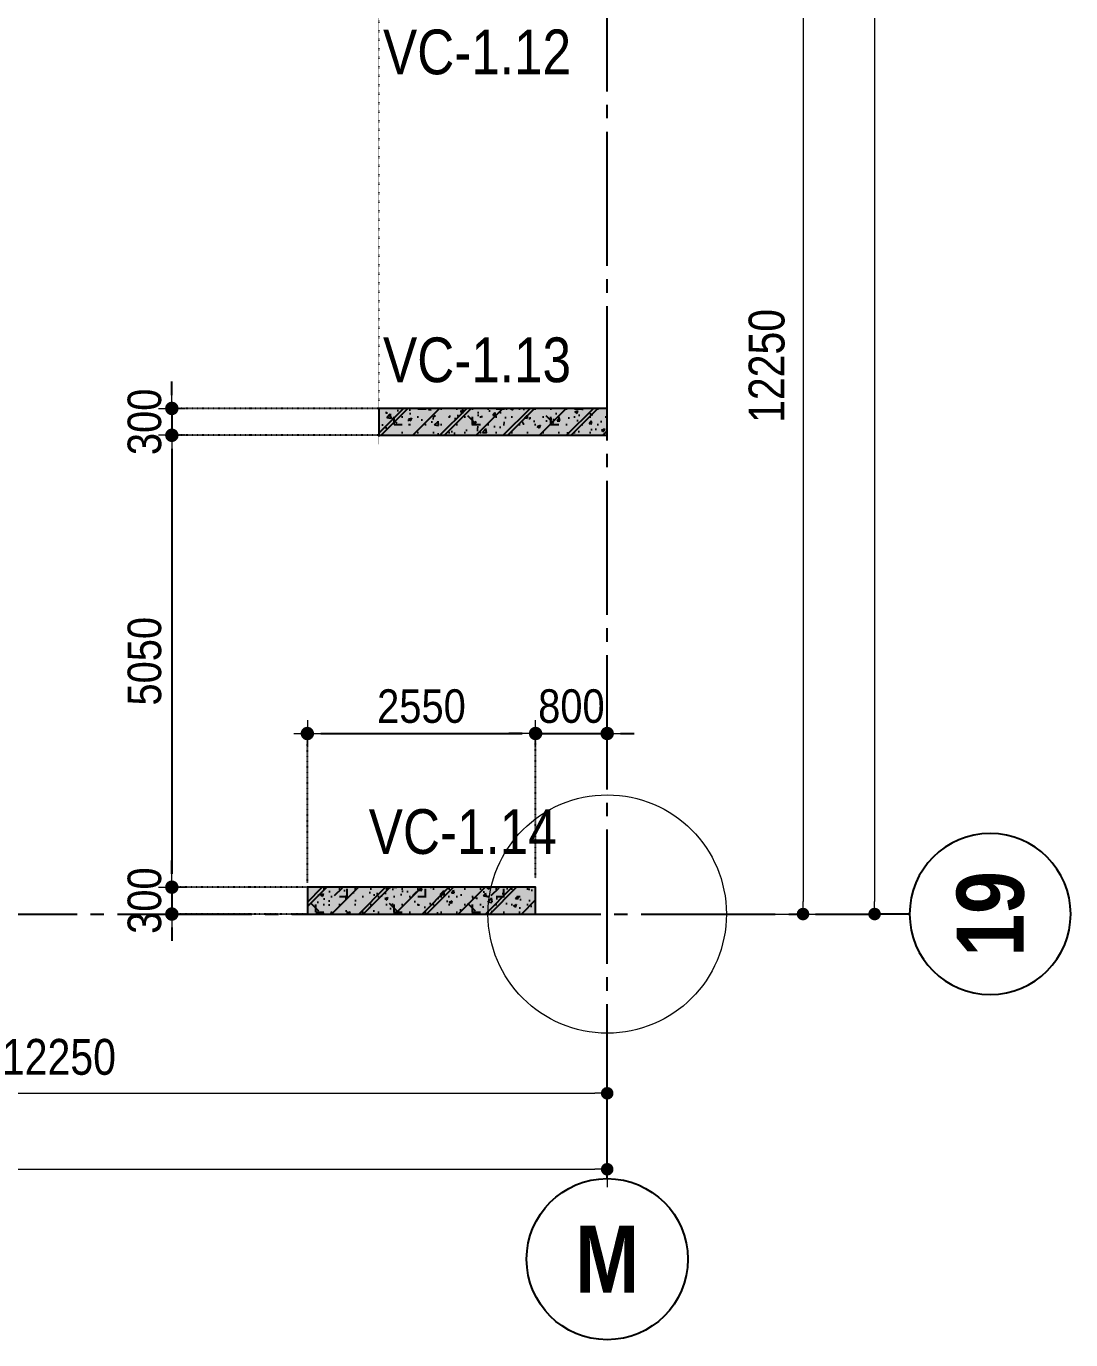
# Model space of a CAD drawing. Header units: millimetres. Extents: x -3973692 to -2843767, y 592734 to 838475.
# Drawn here: x -2855435 to -2843767, y 605224 to 619902 of the extents above; entities that cross this region are included whole.
import ezdxf
from ezdxf.enums import TextEntityAlignment as Align

# ---------------------------------------------------------------- set-up
doc = ezdxf.new("R2010")
doc.units = ezdxf.units.MM
doc.header["$MEASUREMENT"] = 0
doc.header["$PDMODE"] = 3
doc.header["$PDSIZE"] = -20
for name, pattern in [('CHG_XX_Luoi truc-Block C$0$MB_Luoi truc-150-TWC$0$Center101', [13, 10, -1, 1, -1]), ('DIVIDE2', [15.87499999999999, 6.349999999999998, -3.174999999999998, 0, -3.174999999999998, 0, -3.174999999999998]), ('DOT2', [0.125, 0, -0.125]), ('HIDDEN5', [2.8375, 1.25, -1.5875])]:
    doc.linetypes.add(name, pattern=pattern)
doc.layers.get('0').update_dxf_attribs({"lineweight": 9})
doc.layers.get('Defpoints').update_dxf_attribs({"color": 10, "lineweight": 0})
for name, color, linetype, lineweight in [("'S_General_Dim_1", 1, 'Continuous', 18), ("'S_General_Divide_3 Intermediate", 3, 'DIVIDE2', 40), ('CHG_XX_Cot_Block C-T8-15$0$Dim 200', 1, 'Continuous', 5), ('CHG_XX_Luoi truc-Block C$0$Dim 200', 1, 'Continuous', 5), ('TEXT', 7, 'Continuous', 15)]:
    doc.layers.add(name, color=color, linetype=linetype, lineweight=lineweight)
for name, color, linetype in [('CHG_XX_Cot_Block C-T8-15$0$mb_cot tang 14-17 twc$0$Concrete Hatch', 218, 'Continuous'), ('CHG_XX_Cot_Block C-T8-15$0$mb_cot tang 14-17 twc$0$Concrete Line', 6, 'Continuous'), ('CHG_XX_Cot_Block C-T8-15$0$mb_cot tang 14-17 twc$0$Concrete Solid', 216, 'Continuous'), ('CHG_XX_Luoi truc-Block C$0$MB_Luoi truc-150-TWC$0$Grid', 34, 'Continuous'), ('CHG_XX_Luoi truc-Block C$0$MB_Luoi truc-150-TWC$0$Grid Line', 251, 'CHG_XX_Luoi truc-Block C$0$MB_Luoi truc-150-TWC$0$Center101'), ('dim', 1, 'Continuous')]:
    doc.layers.add(name, color=color, linetype=linetype)
doc.styles.add('arial', font='arial.ttf', dxfattribs={"width": 0.85})
doc.styles.add('CHG_XX_Luoi truc-Block C$0$MB_Luoi truc-150-TWC$0$Grid A-F$0$VNI-HelveCB', font='')
doc.styles.add('CHG_XX_Luoi truc-Block C$0$Star-HelCon', font='')
doc.styles.add('TTP-HelCon', font='')
doc.styles.get('CHG_XX_Luoi truc-Block C$0$MB_Luoi truc-150-TWC$0$Grid A-F$0$VNI-HelveCB').set_extended_font_data('VNI-Helve-Condense', bold=True)
doc.styles.get('CHG_XX_Luoi truc-Block C$0$Star-HelCon').set_extended_font_data('VNI-Helve-Condense')
doc.styles.get('TTP-HelCon').set_extended_font_data('VNI-Helve-Condense')
doc.dimstyles.new('150', dxfattribs={"dimscale": 150, "dimtxt": 2.5, "dimasz": 1, "dimexe": 0, "dimexo": 0, "dimgap": 0.75, "dimtad": 1, "dimdec": 0, "dimzin": 9, "dimdsep": 46, "dimtxsty": 'arial', "dimblk1": 'DIMDOT', "dimblk2": 'DIMDOT', "dimsah": 1, "dimcen": 2, "dimdle": 3, "dimclre": 8, "dimclrt": 2, "dimadec": 0, "dimazin": 0, "dimtfac": 1, "dimtdec": 0, "dimtix": 1, "dimtmove": 2, "dimatfit": 3, "dimldrblk": 'DIMPIJL', "dimfxl": 1, "dimtvp": 1.8, "dimtolj": 1, "dimtzin": 0, "dimarcsym": 0})
doc.dimstyles.new('CHG_XX_Luoi truc-Block C$0$Dim 200', dxfattribs={"dimscale": 200, "dimtxt": 2, "dimasz": 0.7, "dimexe": 1, "dimexo": 1, "dimgap": 1, "dimtad": 1, "dimdec": 0, "dimzin": 12, "dimdsep": 46, "dimtxsty": 'CHG_XX_Luoi truc-Block C$0$Star-HelCon', "dimblk": 'CHG_XX_Luoi truc-Block C$0$_Dot', "dimcen": 1, "dimclrd": 256, "dimclre": 256, "dimclrt": 3, "dimadec": 0, "dimazin": 0, "dimtfac": 1, "dimtdec": 0, "dimtix": 1, "dimtmove": 2, "dimatfit": 3, "dimldrblk": 'CHG_XX_Luoi truc-Block C$0$HTT Arrow 30', "dimfxl": 1, "dimtolj": 1, "dimtzin": 0, "dimarcsym": 0})

# ---------------------------------------------------------------- blocks, each defined once
blk = doc.blocks.new('CHG_XX_Luoi truc-Block C$0$_Dot')
at = {"color": 0, "linetype": 'ByBlock', "lineweight": -2}
blk.add_line((-0.5, 0), (-1, 0), dxfattribs=at)
at = {"color": 0, "linetype": 'ByBlock', "const_width": 0.5}
blk.add_lwpolyline([(-0.25, 0, 1), (0.25, 0, 1)], format="xyb", close=True, dxfattribs=at)
blk = doc.blocks.new('*D3087')
at = {"layer": 'CHG_XX_Luoi truc-Block C$0$Dim 200', "lineweight": -2, "transparency": 16777216}
for p, q in [((8053693.477890482, 946864.7699645001), (8053693.477890482, 946190.6556150534)), ((8065943.477890601, 946838.5199645001), (8065943.477890601, 946190.6556150534)), ((8053833.477890482, 946390.6556150534), (8065803.477890601, 946390.6556150534))]:
    blk.add_line(p, q, dxfattribs=at)
at = {"layer": 'Defpoints', "color": 0, "transparency": 16777216}
for p in [(8053693.477890482, 947064.7699645001), (8065943.477890601, 947038.5199645001), (8065943.477890601, 946390.6556150534)]:
    blk.add_point(p, dxfattribs=at)
at = {"layer": 'CHG_XX_Luoi truc-Block C$0$Dim 200', "lineweight": -2, "transparency": 16777216, "xscale": 140, "yscale": 140, "zscale": 140, "rotation": 180}
blk.add_blockref('CHG_XX_Luoi truc-Block C$0$_Dot', (8053693.477890482, 946390.6556150534), dxfattribs=at)
at = {"layer": 'CHG_XX_Luoi truc-Block C$0$Dim 200', "lineweight": -2, "transparency": 16777216, "xscale": 140, "yscale": 140, "zscale": 140}
blk.add_blockref('CHG_XX_Luoi truc-Block C$0$_Dot', (8065943.477890601, 946390.6556150534), dxfattribs=at)
at = {"layer": 'CHG_XX_Luoi truc-Block C$0$Dim 200', "color": 3, "transparency": 16777216, "insert": (8059818.477890542, 946794.9222817201), "char_height": 400, "attachment_point": 5, "style": 'CHG_XX_Luoi truc-Block C$0$Star-HelCon'}
blk.add_mtext('\\A1;12250', dxfattribs=at)
blk = doc.blocks.new('CHG_XX_Luoi truc-Block C$0$HTT Arrow 30')
blk.add_hatch(color=256).paths.add_polyline_path([(-2.5, 0.3750000000000002), (-2.5, -0.3749999999999998), (0, 0)])
at = {"color": 0, "linetype": 'ByBlock', "lineweight": -2}
for p, q in [((0, 0), (-2.5, 0.3750000000000002)), ((-2.5, -0.3749999999999998), (-2.5, 0.3750000000000002)), ((0, 0), (-2.5, -0.3749999999999998))]:
    blk.add_line(p, q, dxfattribs=at)
blk = doc.blocks.new('*D3088')
at = {"layer": 'CHG_XX_Luoi truc-Block C$0$Dim 200', "lineweight": -2, "transparency": 16777216}
for p, q in [((8004543.477890482, 946333.558255064), (8004543.477890482, 945341.5305873553)), ((8065943.477890601, 946333.558255064), (8065943.477890601, 945341.5305873553)), ((8004683.477890482, 945541.5305873553), (8065803.477890601, 945541.5305873553))]:
    blk.add_line(p, q, dxfattribs=at)
at = {"layer": 'Defpoints', "color": 0, "transparency": 16777216}
for p in [(8004543.477890482, 946533.558255064), (8065943.477890601, 946533.558255064), (8065943.477890601, 945541.5305873553)]:
    blk.add_point(p, dxfattribs=at)
at = {"layer": 'CHG_XX_Luoi truc-Block C$0$Dim 200', "lineweight": -2, "transparency": 16777216, "xscale": 140, "yscale": 140, "zscale": 140, "rotation": 180}
blk.add_blockref('CHG_XX_Luoi truc-Block C$0$_Dot', (8004543.477890482, 945541.5305873553), dxfattribs=at)
at = {"layer": 'CHG_XX_Luoi truc-Block C$0$Dim 200', "lineweight": -2, "transparency": 16777216, "xscale": 140, "yscale": 140, "zscale": 140}
blk.add_blockref('CHG_XX_Luoi truc-Block C$0$_Dot', (8065943.477890601, 945541.5305873553), dxfattribs=at)
at = {"layer": 'CHG_XX_Luoi truc-Block C$0$Dim 200', "color": 3, "transparency": 16777216, "insert": (8035243.477890542, 945945.797254022), "char_height": 400, "attachment_point": 5, "style": 'CHG_XX_Luoi truc-Block C$0$Star-HelCon'}
blk.add_mtext('\\A1;61400', dxfattribs=at)
blk = doc.blocks.new('*D3093')
at = {"layer": 'CHG_XX_Luoi truc-Block C$0$Dim 200', "lineweight": -2, "transparency": 16777216}
for p, q in [((8067924.332047167, 960643.81453865), (8068331.040285542, 960643.81453865)), ((8068131.040285542, 960503.81453865), (8068131.040285542, 948533.81453865)), ((8067609.727833978, 948393.81453865), (8068331.040285542, 948393.81453865))]:
    blk.add_line(p, q, dxfattribs=at)
at = {"layer": 'Defpoints', "color": 0, "transparency": 16777216}
for p in [(8067724.332047167, 960643.81453865), (8067409.727833978, 948393.81453865), (8068131.040285542, 948393.81453865)]:
    blk.add_point(p, dxfattribs=at)
at = {"layer": 'CHG_XX_Luoi truc-Block C$0$Dim 200', "lineweight": -2, "transparency": 16777216, "xscale": 140, "yscale": 140, "zscale": 140}
for p, rotation in [((8068131.040285542, 960643.81453865), 90), ((8068131.040285542, 948393.81453865), 270)]:
    blk.add_blockref('CHG_XX_Luoi truc-Block C$0$_Dot', p, dxfattribs=dict(at, rotation=rotation))
at = {"layer": 'CHG_XX_Luoi truc-Block C$0$Dim 200', "color": 3, "transparency": 16777216, "insert": (8067726.773618875, 954518.8145386513), "char_height": 400, "attachment_point": 5, "rotation": 90, "style": 'CHG_XX_Luoi truc-Block C$0$Star-HelCon'}
blk.add_mtext('\\A1;12250', dxfattribs=at)
blk = doc.blocks.new('*D3094')
at = {"layer": 'CHG_XX_Luoi truc-Block C$0$Dim 200', "lineweight": -2, "transparency": 16777216}
for p, q in [((8067886.504521646, 997243.8145386504), (8069130.539711094, 997243.8145386504)), ((8068930.539711094, 997103.8145386504), (8068930.539711094, 948533.81453865)), ((8067886.504521646, 948393.81453865), (8069130.539711094, 948393.81453865))]:
    blk.add_line(p, q, dxfattribs=at)
at = {"layer": 'Defpoints', "color": 0, "transparency": 16777216}
for p in [(8067686.504521646, 997243.8145386504), (8067686.504521646, 948393.81453865), (8068930.539711094, 948393.81453865)]:
    blk.add_point(p, dxfattribs=at)
at = {"layer": 'CHG_XX_Luoi truc-Block C$0$Dim 200', "lineweight": -2, "transparency": 16777216, "xscale": 140, "yscale": 140, "zscale": 140}
for p, rotation in [((8068930.539711094, 997243.8145386504), 90), ((8068930.539711094, 948393.81453865), 270)]:
    blk.add_blockref('CHG_XX_Luoi truc-Block C$0$_Dot', p, dxfattribs=dict(at, rotation=rotation))
at = {"layer": 'CHG_XX_Luoi truc-Block C$0$Dim 200', "color": 3, "transparency": 16777216, "insert": (8068526.273044428, 972818.8145386515), "char_height": 400, "attachment_point": 5, "rotation": 90, "style": 'CHG_XX_Luoi truc-Block C$0$Star-HelCon'}
blk.add_mtext('\\A1;48850', dxfattribs=at)
blk = doc.blocks.new('*U3101')
at = {"layer": 'CHG_XX_Luoi truc-Block C$0$MB_Luoi truc-150-TWC$0$Grid', "lineweight": -2}
blk.add_line((0, 449), (0, 446), dxfattribs=at)
blk.add_circle((0, 455), 6, dxfattribs=at)
at = {"layer": 'CHG_XX_Luoi truc-Block C$0$MB_Luoi truc-150-TWC$0$Grid Line'}
blk.add_line((0, 0), (0, 446), dxfattribs=at)
at = {"layer": 'CHG_XX_Luoi truc-Block C$0$MB_Luoi truc-150-TWC$0$Grid', "lineweight": -2, "style": 'CHG_XX_Luoi truc-Block C$0$MB_Luoi truc-150-TWC$0$Grid A-F$0$VNI-HelveCB'}
for tag, p in [('GRIDSUB', (0, 455)), ('GRID', (0, -9))]:
    blk.add_attdef(tag, text='', height=5, dxfattribs=at).set_placement(p, align=Align.MIDDLE)
blk = doc.blocks.new('*U3102')
at = {"layer": 'CHG_XX_Luoi truc-Block C$0$MB_Luoi truc-150-TWC$0$Grid', "lineweight": -2}
blk.add_line((0, -3), (0, 0), dxfattribs=at)
blk.add_circle((0, -9), 6, dxfattribs=at)
at = {"layer": 'CHG_XX_Luoi truc-Block C$0$MB_Luoi truc-150-TWC$0$Grid Line'}
blk.add_line((0, 0), (0, 360), dxfattribs=at)
at = {"layer": 'CHG_XX_Luoi truc-Block C$0$MB_Luoi truc-150-TWC$0$Grid', "lineweight": -2, "style": 'CHG_XX_Luoi truc-Block C$0$MB_Luoi truc-150-TWC$0$Grid A-F$0$VNI-HelveCB'}
for tag, p in [('GRIDSUB', (0, 369)), ('GRID', (0, -9))]:
    blk.add_attdef(tag, text='', height=5, dxfattribs=at).set_placement(p, align=Align.MIDDLE)
blk = doc.blocks.new('*U3194')
at = {"layer": 'CHG_XX_Cot_Block C-T8-15$0$mb_cot tang 14-17 twc$0$Concrete Hatch'}
h = blk.add_hatch(dxfattribs=at)
h.set_pattern_fill('CONCRETE', color=256, scale=50, style=0, pattern_type=2)
h.set_pattern_definition([(45, (999.999999999156, 150.0000000001165), (-176.7766952966369, 176.7766952966369), []), (45, (999.999999999156, 200.0000000001165), (-353.5533905932737, 353.5533905932738), []), (49.99999999999999, (999.999999999156, 150.0000000001165), (358.6300913003767, -31.37606749129755), [37.5, -412.5]), (355, (999.999999999156, 150.0000000001165), (-69.3756668065, 376.0960668500059), [30, -330]), (100.4514, (1029.885839999156, 147.3853300001165), (289.2546908570108, 344.7197710304768), [31.870095, -350.571056]), (46.18420000000001, (999.999999999156, 250.0000000001165), (533.6205243128222, -82.75950716450905), [56.25, -618.75]), (96.6356, (1044.468372499156, 243.1033465001165), (467.3313527743517, 487.0589354502209), [47.805144, -525.8565]), (351.1842, (999.999999999156, 250.0000000001165), (467.3309725668136, 487.0593004626623), [45, -495]), (21, (1049.999999999156, 225.0000000001165), (298.4535260592309, -201.3094453326694), [37.5, -412.5]), (326.0000000000001, (1049.999999999156, 225.0000000001165), (121.6576659607909, 362.5750225234265), [30, -330]), (71.4514, (1074.871116499156, 208.2241970001165), (420.111314290745, 161.2652483549762), [31.870095, -350.571056]), (37.50000000000001, (999.999999999156, 150.0000000001165), (6.079927658645334, 166.4469269156558), [0, -326, 0, -335, 0, -331.25]), (7.499999999999999, (999.999999999156, 150.0000000001165), (131.5347687210743, 197.2058559411801), [0, -191, 0, -318.5, 0, -126.25]), (327.5, (888.499999999156, 150.0000000001165), (266.9112180862045, -11.2774358671899), [0, -125, 0, -390, 0, -517.5]), (317.5, (838.499999999156, 150.0000000001165), (291.5930846711931, 50.05249116615882), [0, -162.5, 0, -259, 0, -367.5]), (0, (1174.999999999156, 325.0000000001165), (0, 875), [87.5, -787.5]), (0, (1437.499999999156, 500.0000000001165), (0, 875), [87.5, -787.5]), (0, (1262.499999999156, 850.0000000001165), (0, 875), [87.5, -350, 87.5, -350]), (90, (1174.999999999156, 325.0000000001165), (-875, 5.35782974626967e-14), [87.5, -787.5]), (90, (1262.499999999156, 850.0000000001165), (-875, 5.35782974626967e-14), [87.5, -787.5]), (90, (1524.999999999156, 500.0000000001165), (-875, 5.35782974626967e-14), [87.5, -787.5]), (90, (1699.999999999156, 762.5000000001165), (-875, 5.35782974626967e-14), [87.5, -787.5]), (135, (1262.499999999156, 325.0000000001165), (-875.016357447105, 8.881784197001252e-14), [123.76, -1113.7]), (135, (1349.999999999156, 850.0000000001165), (-875.016357447105, 8.881784197001252e-14), [123.76, -1113.7]), (45, (1437.499999999156, 500.0000000001165), (8.881784197001252e-14, 875.016357447105), [123.76, -247.485, 123.76, -742.455]), (0, (824.999999999156, 150.0000000001165), (87.5, 87.5), [-175, 0])])
h.paths.add_polyline_path([(-750.000000000844, 250.0000000001164), (-750.000000000844, -49.99999999999989), (1800, -50), (1800, 250.0000000001164)])
at = {"layer": 'CHG_XX_Cot_Block C-T8-15$0$mb_cot tang 14-17 twc$0$Concrete Solid'}
blk.add_hatch(color=256, dxfattribs=at).paths.add_polyline_path([(-750.000000000844, 250.0000000001164), (-750.000000000844, -49.99999999999989), (1800, -50), (1800, 250.0000000001164)])
at = {"layer": 'CHG_XX_Cot_Block C-T8-15$0$mb_cot tang 14-17 twc$0$Concrete Line'}
blk.add_lwpolyline([(-750.000000000844, 250.0000000001164), (-750.000000000844, -49.99999999999989), (1800, -50), (1800, 250.0000000001164)], close=True, dxfattribs=at)
blk = doc.blocks.new('*U3207')
at = {"layer": 'CHG_XX_Cot_Block C-T8-15$0$mb_cot tang 14-17 twc$0$Concrete Hatch'}
h = blk.add_hatch(dxfattribs=at)
h.set_pattern_fill('CONCRETE', color=256, scale=50, style=0, pattern_type=2)
h.set_pattern_definition([(45, (1000, -49.99999999999989), (-176.7766952966369, 176.7766952966369), []), (45, (1000, 1.13686837721616e-13), (-353.5533905932737, 353.5533905932738), []), (49.99999999999999, (1000, -49.99999999999989), (358.6300913003767, -31.37606749129755), [37.5, -412.5]), (355, (1000, -49.99999999999989), (-69.3756668065, 376.0960668500059), [30, -330]), (100.4514, (1029.88584, -52.61466999999988), (289.2546908570108, 344.7197710304768), [31.870095, -350.571056]), (46.18420000000001, (1000, 50.00000000000011), (533.6205243128222, -82.75950716450905), [56.25, -618.75]), (96.6356, (1044.4683725, 43.1033465000001), (467.3313527743517, 487.0589354502209), [47.805144, -525.8565]), (351.1842, (1000, 50.00000000000011), (467.3309725668136, 487.0593004626623), [45, -495]), (21, (1050, 25.00000000000011), (298.4535260592309, -201.3094453326694), [37.5, -412.5]), (326.0000000000001, (1050, 25.00000000000011), (121.6576659607909, 362.5750225234265), [30, -330]), (71.4514, (1074.8711165, 8.224197000000117), (420.111314290745, 161.2652483549762), [31.870095, -350.571056]), (37.50000000000001, (1000, -49.99999999999989), (6.079927658645334, 166.4469269156558), [0, -326, 0, -335, 0, -331.25]), (7.499999999999999, (1000, -49.99999999999989), (131.5347687210743, 197.2058559411801), [0, -191, 0, -318.5, 0, -126.25]), (327.5, (888.5, -49.99999999999989), (266.9112180862045, -11.2774358671899), [0, -125, 0, -390, 0, -517.5]), (317.5, (838.5, -49.99999999999989), (291.5930846711931, 50.05249116615882), [0, -162.5, 0, -259, 0, -367.5]), (0, (1175, 125.0000000000001), (0, 875), [87.5, -787.5]), (0, (1437.5, 300.0000000000001), (0, 875), [87.5, -787.5]), (0, (1262.5, 650.0000000000001), (0, 875), [87.5, -350, 87.5, -350]), (90, (1175, 125.0000000000001), (-875, 5.35782974626967e-14), [87.5, -787.5]), (90, (1262.5, 650.0000000000001), (-875, 5.35782974626967e-14), [87.5, -787.5]), (90, (1525, 300.0000000000001), (-875, 5.35782974626967e-14), [87.5, -787.5]), (90, (1700, 562.5000000000001), (-875, 5.35782974626967e-14), [87.5, -787.5]), (135, (1262.5, 125.0000000000001), (-875.016357447105, 8.881784197001252e-14), [123.76, -1113.7]), (135, (1350, 650.0000000000001), (-875.016357447105, 8.881784197001252e-14), [123.76, -1113.7]), (45, (1437.5, 300.0000000000001), (8.881784197001252e-14, 875.016357447105), [123.76, -247.485, 123.76, -742.455]), (0, (825, -49.99999999999989), (87.5, 87.5), [-175, 0])])
h.paths.add_polyline_path([(-750, 150), (-750, -149.9999999999999), (1800, -150), (1800, 150)])
at = {"layer": 'CHG_XX_Cot_Block C-T8-15$0$mb_cot tang 14-17 twc$0$Concrete Solid'}
blk.add_hatch(color=256, dxfattribs=at).paths.add_polyline_path([(-750, 150), (-750, -149.9999999999999), (1800, -150), (1800, 150)])
at = {"layer": 'CHG_XX_Cot_Block C-T8-15$0$mb_cot tang 14-17 twc$0$Concrete Line'}
blk.add_lwpolyline([(-750, 150), (-750, -149.9999999999999), (1800, -150), (1800, 150)], close=True, dxfattribs=at)
blk = doc.blocks.new('DIMDOT')
for p, q in [((0, -1), (0, 1)), ((1, 0), (-1, 0))]:
    blk.add_line(p, q)
at = {"const_width": 0.5}
blk.add_lwpolyline([(-0.25, 0, 1), (0.25, 0, 1)], format="xyb", close=True, dxfattribs=at)
blk = doc.blocks.new('*D1885')
at = {"layer": "'S_General_Dim_1", "color": 0, "lineweight": -2, "transparency": 16777216}
for p, q in [((-2853808.875683962, 615781.0114495866), (-2853808.875683962, 615931.0114495866)), ((-2853808.875683962, 615631.0114495866), (-2853808.875683962, 615331.0114495864)), ((-2853808.875683962, 615181.0114495864), (-2853808.875683962, 615031.0114495864))]:
    blk.add_line(p, q, dxfattribs=at)
at = {"layer": "'S_General_Dim_1", "color": 8, "linetype": 'HIDDEN5', "lineweight": -2, "transparency": 16777216}
for p, q in [((-2851495.198556937, 615631.0114495866), (-2853808.875683962, 615631.0114495866)), ((-2851495.198556936, 615331.0114495864), (-2853808.875683962, 615331.0114495864))]:
    blk.add_line(p, q, dxfattribs=at)
at = {"layer": 'Defpoints', "color": 0, "transparency": 16777216}
for p in [(-2851495.198556937, 615631.0114495866), (-2853808.875683962, 615331.0114495864), (-2851495.198556936, 615331.0114495864)]:
    blk.add_point(p, dxfattribs=at)
at = {"layer": "'S_General_Dim_1", "color": 0, "lineweight": -2, "transparency": 16777216, "xscale": 150, "yscale": 150, "zscale": 150}
for p, rotation in [((-2853808.875683962, 615631.0114495866), 270), ((-2853808.875683962, 615331.0114495864), 90)]:
    blk.add_blockref('DIMDOT', p, dxfattribs=dict(at, rotation=rotation))
at = {"layer": "'S_General_Dim_1", "color": 2, "transparency": 16777216, "insert": (-2854112.968453402, 615481.0114495872), "char_height": 375, "attachment_point": 5, "rotation": 90, "style": 'arial'}
blk.add_mtext('\\A1;300', dxfattribs=at)
blk = doc.blocks.new('DIMPIJL')
at = {"linetype": 'ByBlock'}
blk.add_solid([(-2.5, 0.4166666666666686), (-2.5, -0.4166666666666686), (0, 0)], dxfattribs=at)
blk = doc.blocks.new('*D1886')
at = {"layer": "'S_General_Dim_1", "color": 8, "linetype": 'HIDDEN5', "lineweight": -2, "transparency": 16777216}
for p, q in [((-2851495.198556936, 615331.0114495864), (-2853808.875683966, 615331.0114495864)), ((-2852295.198556935, 610281.0114495864), (-2853808.875683966, 610281.0114495864))]:
    blk.add_line(p, q, dxfattribs=at)
at = {"layer": "'S_General_Dim_1", "color": 0, "lineweight": -2, "transparency": 16777216}
blk.add_line((-2853808.875683966, 615181.0114495864), (-2853808.875683966, 610431.0114495864), dxfattribs=at)
at = {"layer": 'Defpoints', "color": 0, "transparency": 16777216}
for p in [(-2851495.198556936, 615331.0114495864), (-2853808.875683966, 610281.0114495864), (-2852295.198556935, 610281.0114495864)]:
    blk.add_point(p, dxfattribs=at)
at = {"layer": "'S_General_Dim_1", "color": 0, "lineweight": -2, "transparency": 16777216, "xscale": 150, "yscale": 150, "zscale": 150}
for p, rotation in [((-2853808.875683966, 615331.0114495864), 90), ((-2853808.875683966, 610281.0114495864), 270)]:
    blk.add_blockref('DIMDOT', p, dxfattribs=dict(at, rotation=rotation))
at = {"layer": "'S_General_Dim_1", "color": 2, "transparency": 16777216, "insert": (-2854112.840554361, 612806.0114495871), "char_height": 375, "attachment_point": 5, "rotation": 90, "style": 'arial'}
blk.add_mtext('\\A1;5050', dxfattribs=at)
blk = doc.blocks.new('*D1887')
at = {"layer": "'S_General_Dim_1", "color": 0, "lineweight": -2, "transparency": 16777216}
for p, q in [((-2853808.875683965, 610431.0114495864), (-2853808.875683965, 610581.0114495864)), ((-2853808.875683965, 610281.0114495864), (-2853808.875683965, 609981.0114495865)), ((-2853808.875683965, 609831.0114495865), (-2853808.875683965, 609681.0114495865))]:
    blk.add_line(p, q, dxfattribs=at)
at = {"layer": "'S_General_Dim_1", "color": 8, "linetype": 'HIDDEN5', "lineweight": -2, "transparency": 16777216}
for p, q in [((-2852295.198556935, 610281.0114495864), (-2853808.875683965, 610281.0114495864)), ((-2852295.198554425, 609981.0114495865), (-2853808.875683965, 609981.0114495865))]:
    blk.add_line(p, q, dxfattribs=at)
at = {"layer": 'Defpoints', "color": 0, "transparency": 16777216}
for p in [(-2852295.198556935, 610281.0114495864), (-2853808.875683965, 609981.0114495865), (-2852295.198554425, 609981.0114495865)]:
    blk.add_point(p, dxfattribs=at)
at = {"layer": "'S_General_Dim_1", "color": 0, "lineweight": -2, "transparency": 16777216, "xscale": 150, "yscale": 150, "zscale": 150}
for p, rotation in [((-2853808.875683965, 610281.0114495864), 270), ((-2853808.875683965, 609981.0114495865), 90)]:
    blk.add_blockref('DIMDOT', p, dxfattribs=dict(at, rotation=rotation))
at = {"layer": "'S_General_Dim_1", "color": 2, "transparency": 16777216, "insert": (-2854112.968453405, 610131.0114495871), "char_height": 375, "attachment_point": 5, "rotation": 90, "style": 'arial'}
blk.add_mtext('\\A1;300', dxfattribs=at)
blk = doc.blocks.new('*D1896')
at = {"layer": "'S_General_Dim_1", "color": 8, "linetype": 'HIDDEN5', "lineweight": -2, "transparency": 16777216}
for p, q in [((-2852295.198556936, 610331.0114495864), (-2852295.198556936, 611998.3748143909)), ((-2849745.198554424, 610381.0114495865), (-2849745.198554424, 611998.3748143909))]:
    blk.add_line(p, q, dxfattribs=at)
at = {"layer": "'S_General_Dim_1", "color": 0, "lineweight": -2, "transparency": 16777216}
blk.add_line((-2852145.198556936, 611998.3748143909), (-2849895.198554424, 611998.3748143909), dxfattribs=at)
at = {"layer": 'Defpoints', "color": 0, "transparency": 16777216}
for p in [(-2849745.198554424, 611998.3748143909), (-2852295.198556936, 610331.0114495864), (-2849745.198554424, 610381.0114495865)]:
    blk.add_point(p, dxfattribs=at)
at = {"layer": "'S_General_Dim_1", "color": 0, "lineweight": -2, "transparency": 16777216, "xscale": 150, "yscale": 150, "zscale": 150, "rotation": 180}
blk.add_blockref('DIMDOT', (-2852295.198556936, 611998.3748143909), dxfattribs=at)
at = {"layer": "'S_General_Dim_1", "color": 0, "lineweight": -2, "transparency": 16777216, "xscale": 150, "yscale": 150, "zscale": 150}
blk.add_blockref('DIMDOT', (-2849745.198554424, 611998.3748143909), dxfattribs=at)
at = {"layer": "'S_General_Dim_1", "color": 2, "transparency": 16777216, "insert": (-2851020.19855568, 612302.3396847865), "char_height": 375, "attachment_point": 5, "style": 'arial'}
blk.add_mtext('\\A1;2550', dxfattribs=at)
blk = doc.blocks.new('*D1897')
at = {"layer": "'S_General_Dim_1", "color": 0, "lineweight": -2, "transparency": 16777216}
for p, q in [((-2849895.198554424, 611998.3748143909), (-2850045.198554424, 611998.3748143909)), ((-2849745.198554424, 611998.3748143909), (-2848945.198556816, 611998.3748143909)), ((-2848795.198556816, 611998.3748143909), (-2848645.198556816, 611998.3748143909))]:
    blk.add_line(p, q, dxfattribs=at)
at = {"layer": "'S_General_Dim_1", "color": 8, "linetype": 'HIDDEN5', "lineweight": -2, "transparency": 16777216}
blk.add_line((-2849745.198554424, 610381.0114495865), (-2849745.198554424, 611998.3748143909), dxfattribs=at)
at = {"layer": 'Defpoints', "color": 0, "transparency": 16777216}
for p in [(-2848945.198556816, 611998.3748143909), (-2848945.198556816, 611998.3748143909), (-2849745.198554424, 610381.0114495865)]:
    blk.add_point(p, dxfattribs=at)
at = {"layer": "'S_General_Dim_1", "color": 0, "lineweight": -2, "transparency": 16777216, "xscale": 150, "yscale": 150, "zscale": 150}
blk.add_blockref('DIMDOT', (-2849745.198554424, 611998.3748143909), dxfattribs=at)
at = {"layer": "'S_General_Dim_1", "color": 0, "lineweight": -2, "transparency": 16777216, "xscale": 150, "yscale": 150, "zscale": 150, "rotation": 180}
blk.add_blockref('DIMDOT', (-2848945.198556816, 611998.3748143909), dxfattribs=at)
at = {"layer": "'S_General_Dim_1", "color": 2, "transparency": 16777216, "insert": (-2849345.19855562, 612302.3396847865), "char_height": 375, "attachment_point": 5, "style": 'arial'}
blk.add_mtext('\\A1;800', dxfattribs=at)
blk = doc.blocks.new('c')
at = {"layer": 'Defpoints'}
blk.add_circle((0, 0), 1331.831207831157, dxfattribs=at)
at = {"layer": 'TEXT', "color": 3, "style": 'TTP-HelCon'}
for s, p in [('VC-1.12', (-2504.351614371873, 9384.13581539807)), ('VC-1.13', (-2504.351614371873, 5943.19381539803)), ('VC-1.14', (-2664.086964777671, 671.9322272238787))]:
    blk.add_text(s, height=500, dxfattribs=at).set_placement(p)
blk = doc.blocks.new('CHG_XX_Luoi truc-Block C')
at = {"layer": 'CHG_XX_Luoi truc-Block C$0$MB_Luoi truc-150-TWC$0$Grid'}
ref = blk.add_blockref('*U3102', (8065943.477890601, 945886.7127233499), dxfattribs=dict(at, xscale=150, yscale=150, zscale=150))
ref.add_attrib('GRID', 'M', dxfattribs={"lineweight": -2, "height": 750, "style": 'CHG_XX_Luoi truc-Block C$0$MB_Luoi truc-150-TWC$0$Grid A-F$0$VNI-HelveCB'}).set_placement((8065943.477890601, 944536.7127233499), align=Align.MIDDLE)
ref = blk.add_blockref('*U3101', (8001971.747213705, 948393.81453865), dxfattribs=dict(at, xscale=-150, yscale=150, zscale=150, rotation=270))
ref.add_attrib('GRIDSUB', '19', dxfattribs={"lineweight": -2, "height": 750, "rotation": 90, "style": 'CHG_XX_Luoi truc-Block C$0$MB_Luoi truc-150-TWC$0$Grid A-F$0$VNI-HelveCB'}).set_placement((8070221.747213705, 948395.81453865), align=Align.MIDDLE)
at = {"layer": 'CHG_XX_Luoi truc-Block C$0$Dim 200'}
for base, p1, p2, picture, middle in [((8068930.539711094, 948393.81453865), (8067686.504521646, 997243.8145386504), (8067686.504521646, 948393.81453865), '*D3094', (8068526.273044428, 972818.8145386515)), ((8068131.040285542, 948393.81453865), (8067724.332047167, 960643.81453865), (8067409.727833978, 948393.81453865), '*D3093', (8067726.773618875, 954518.8145386513))]:
    dim = blk.add_linear_dim(base=base, p1=p1, p2=p2, angle=90, dimstyle='CHG_XX_Luoi truc-Block C$0$Dim 200', dxfattribs=at)
    dim.commit()
    dim.dimension.update_dxf_attribs({"geometry": picture, "text_midpoint": middle})
for base, p1, p2, picture, middle in [((8065943.477890601, 946390.6556150534), (8053693.477890482, 947064.7699645001), (8065943.477890601, 947038.5199645001), '*D3087', (8059818.477890542, 946794.9222817201)), ((8065943.477890601, 945541.5305873553), (8004543.477890482, 946533.558255064), (8065943.477890601, 946533.558255064), '*D3088', (8035243.477890542, 945945.797254022))]:
    dim = blk.add_linear_dim(base=base, p1=p1, p2=p2, dimstyle='CHG_XX_Luoi truc-Block C$0$Dim 200', dxfattribs=at)
    dim.commit()
    dim.dimension.update_dxf_attribs({"geometry": picture, "text_midpoint": middle})
blk = doc.blocks.new('CHG_XX_Cot_Block C-T8-15')
at = {"layer": 'CHG_XX_Cot_Block C-T8-15$0$Dim 200'}
blk.add_blockref('CHG_XX_Luoi truc-Block C', (0, 0), dxfattribs=at)
at = {"layer": 'CHG_XX_Cot_Block C-T8-15$0$mb_cot tang 14-17 twc$0$Concrete Line'}
for name, p in [('*U3194', (8064143.477890483, 953793.81453865)), ('*U3207', (8063343.477890483, 948543.81453865))]:
    blk.add_blockref(name, p, dxfattribs=at)

msp = doc.modelspace()

# ---------------------------------------------------------------- linework, layer by layer
at = {"layer": 'dim', "linetype": 'DOT2', "ltscale": 10}
msp.add_line((-2851495.198556936, 637481.0114495858), (-2851495.198556936, 615231.0114495864), dxfattribs=at)

# ---------------------------------------------------------------- block references
at = {"layer": "'S_General_Divide_3 Intermediate"}
msp.add_blockref('CHG_XX_Cot_Block C-T8-15', (-10914888.67644742, -338412.8030890638), dxfattribs=at)
at = {"layer": 'TEXT'}
msp.add_blockref('c', (-2848945.198556816, 609981.0114495861), dxfattribs=at)

# ---------------------------------------------------------------- dimensions: what is measured, and where the dimension line sits
at = {"layer": "'S_General_Dim_1"}
for base, p1, p2, picture, middle in [((-2853808.875683962, 615331.0114495864), (-2851495.198556936, 615631.0114495864), (-2851495.198556935, 615331.0114495861), '*D1885', (-2854112.968453402, 615481.0114495872)), ((-2853808.875683966, 610281.0114495864), (-2851495.198556935, 615331.0114495861), (-2852295.198556934, 610281.0114495861), '*D1886', (-2854112.840554361, 612806.0114495871)), ((-2853808.875683965, 609981.0114495865), (-2852295.198556934, 610281.0114495861), (-2852295.198554424, 609981.0114495863), '*D1887', (-2854112.968453405, 610131.0114495871))]:
    dim = msp.add_linear_dim(base=base, p1=p1, p2=p2, angle=90, dimstyle='150', dxfattribs=at)
    dim.commit()
    dim.dimension.update_dxf_attribs({"geometry": picture, "text_midpoint": middle})
for base, p1, p2, picture, middle in [((-2849745.198554424, 611998.3748143909), (-2852295.198556936, 610331.0114495864), (-2849745.198554424, 610381.0114495865), '*D1896', (-2851020.19855568, 612302.3396847865)), ((-2848945.198556816, 611998.3748143909), (-2849745.198554424, 610381.0114495865), (-2848945.198556816, 611998.3748143909), '*D1897', (-2849345.19855562, 612302.3396847865))]:
    dim = msp.add_linear_dim(base=base, p1=p1, p2=p2, dimstyle='150', dxfattribs=at)
    dim.commit()
    dim.dimension.update_dxf_attribs({"geometry": picture, "text_midpoint": middle})

doc.saveas('drawing.dxf')
